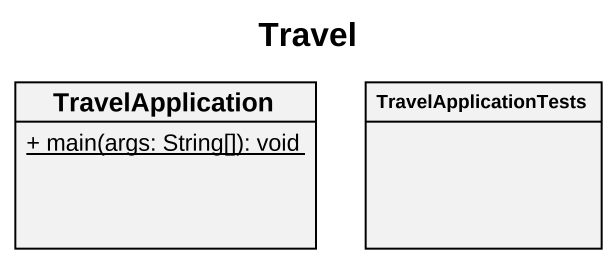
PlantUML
@startuml
title Travel
hide circle
hide empty members
skinparam classAttributeIconSize 0
class TravelApplication {
  {static} + main(args: String[]): void
}
class TravelApplicationTests
@enduml
